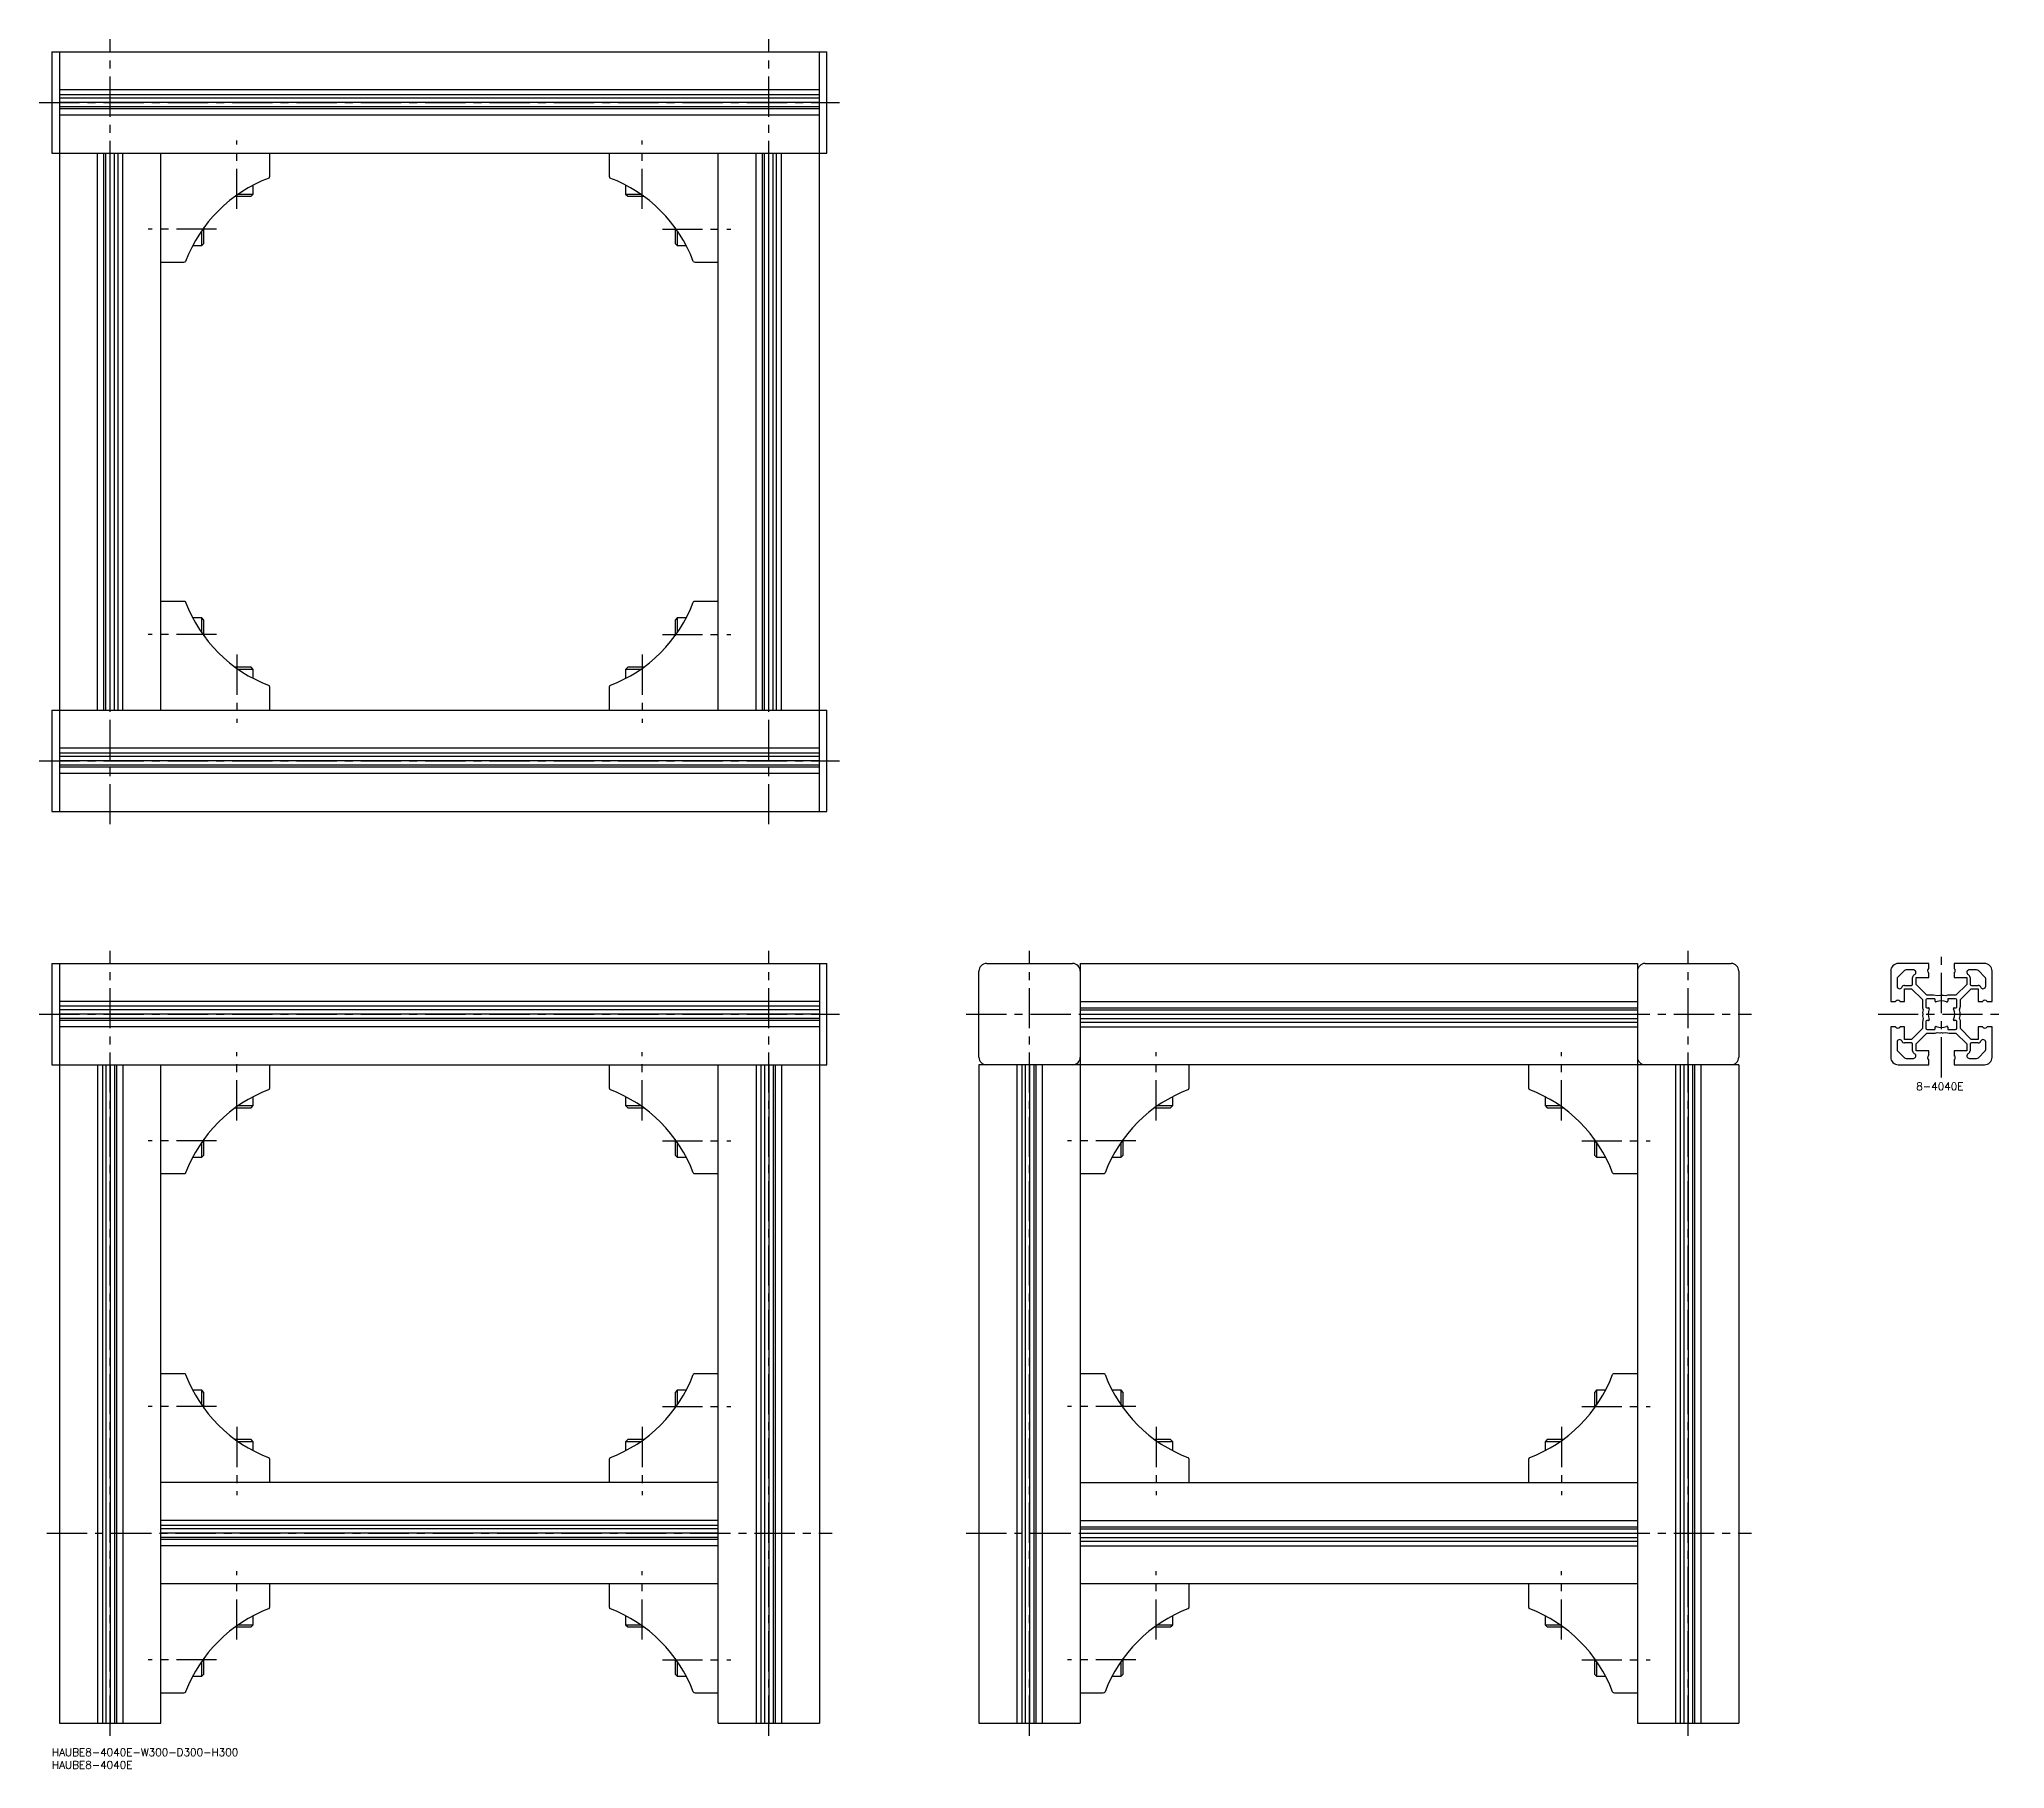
# Model space of a CAD drawing. Extents: x -5 to 771, y -8 to 675.
import ezdxf

# ---------------------------------------------------------------- set-up
doc = ezdxf.new("R2010")
doc.units = 0
doc.header["$LTSCALE"] = 0.5
doc.linetypes.add('CENTER', pattern=[50.8, 31.75, -6.35, 6.35, -6.35])
for name, color, linetype in [('MSM_CENTER', 1, 'CENTER'), ('MSM_CONTINUOUS', 7, 'CONTINUOUS'), ('MSM_PART_NUMBER', 7, 'CONTINUOUS')]:
    doc.layers.add(name, color=color, linetype=linetype)
doc.styles.get("Standard").update_dxf_attribs({"font": 'txt.shx', "height": 3, "bigfont": 'bigfont.shx'})

# ---------------------------------------------------------------- blocks, each defined once
blk = doc.blocks.new('*U8')
at = {"layer": 'MSM_PART_NUMBER'}
blk.add_text('HAUBE8-4040E-W300-D300-H300', height=3, dxfattribs=at).set_placement((0, -3))
blk = doc.blocks.new('*U9')
at = {"layer": 'MSM_PART_NUMBER'}
blk.add_text('HAUBE8-4040E', height=3, dxfattribs=at).set_placement((0, -8))
blk = doc.blocks.new('*U10')
at = {"layer": 'MSM_PART_NUMBER'}
blk.add_text('8-4040E', height=3, dxfattribs=at).set_placement((736.07, 259.97))

msp = doc.modelspace()

# ---------------------------------------------------------------- linework, layer by layer
at = {"layer": 'MSM_CENTER'}
for p, q in [((23, 365), (23, 675)), ((283, 365), (283, 675)), ((-5, 650), (311, 650)), ((73, 608), (73, 635)), ((233, 608), (233, 635)), ((65, 600), (38, 600)), ((241, 600), (268, 600)), ((65, 440), (38, 440)), ((241, 440), (268, 440)), ((73, 432), (73, 405)), ((233, 432), (233, 405)), ((-5, 390), (311, 390)), ((23, 5), (23, 315)), ((283, 5), (283, 315)), ((386, 5), (386, 315)), ((646, 5), (646, 315)), ((746, 265), (746, 315)), ((-5, 290), (311, 290)), ((361, 290), (671, 290)), ((721, 290), (771, 290)), ((73, 248), (73, 275)), ((233, 248), (233, 275)), ((436, 248), (436, 275)), ((596, 248), (596, 275)), ((65, 240), (38, 240)), ((241, 240), (268, 240)), ((428, 240), (401, 240)), ((604, 240), (631, 240)), ((65, 135), (38, 135)), ((241, 135), (268, 135)), ((428, 135), (401, 135)), ((604, 135), (631, 135)), ((73, 127), (73, 100)), ((233, 127), (233, 100)), ((436, 127), (436, 100)), ((596, 127), (596, 100)), ((-2, 85), (308, 85)), ((361, 85), (671, 85)), ((73, 43), (73, 70)), ((233, 43), (233, 70)), ((436, 43), (436, 70)), ((596, 43), (596, 70)), ((65, 35), (38, 35)), ((241, 35), (268, 35)), ((428, 35), (401, 35)), ((604, 35), (631, 35))]:
    msp.add_line(p, q, dxfattribs=at)
at = {"layer": 'MSM_CONTINUOUS'}
for p, q in [((0, 670), (306, 670)), ((0, 670), (0, 630)), ((3, 670), (3, 370)), ((303, 370), (303, 670)), ((306, 630), (306, 670)), ((303, 655), (3, 655)), ((303, 653.11), (3, 653.11)), ((303, 651.7), (3, 651.7)), ((303, 650), (3, 650)), ((303, 648.3), (3, 648.3)), ((303, 647.52), (3, 647.52)), ((303, 645), (3, 645)), ((0, 630), (306, 630)), ((18, 410), (18, 630)), ((20.52, 410), (20.52, 630)), ((21.3, 410), (21.3, 630)), ((23, 410), (23, 630)), ((24.7, 410), (24.7, 630)), ((26.11, 410), (26.11, 630)), ((28, 410), (28, 630)), ((43, 410), (43, 630)), ((86, 620.91), (86, 630)), ((220, 630), (220, 620.91)), ((263, 410), (263, 630)), ((278, 410), (278, 630)), ((280.52, 410), (280.52, 630)), ((281.3, 410), (281.3, 630)), ((283, 410), (283, 630)), ((284.7, 410), (284.7, 630)), ((286.11, 410), (286.11, 630)), ((288, 410), (288, 630)), ((73.61, 613.87), (79.5, 613.87)), ((78.63, 613), (79.5, 613.87)), ((79.5, 613.87), (79.5, 617.42)), ((226.5, 617.42), (226.5, 613.87)), ((226.5, 613.87), (227.37, 613)), ((226.5, 613.87), (232.39, 613.87)), ((72.39, 613), (78.63, 613)), ((227.37, 613), (233.61, 613)), ((59.13, 593.5), (59.13, 599.39)), ((60, 594.37), (60, 600.61)), ((246, 600.61), (246, 594.37)), ((246.87, 599.39), (246.87, 593.5)), ((55.58, 593.5), (59.13, 593.5)), ((59.13, 593.5), (60, 594.37)), ((246, 594.37), (246.87, 593.5)), ((246.87, 593.5), (250.42, 593.5)), ((43, 587), (52.09, 587)), ((253.91, 587), (263, 587)), ((52.09, 453), (43, 453)), ((263, 453), (253.91, 453)), ((59.13, 446.5), (55.58, 446.5)), ((60, 445.63), (59.13, 446.5)), ((59.13, 440.61), (59.13, 446.5)), ((60, 439.39), (60, 445.63)), ((246.87, 446.5), (246, 445.63)), ((246, 445.63), (246, 439.39)), ((250.42, 446.5), (246.87, 446.5)), ((246.87, 446.5), (246.87, 440.61)), ((78.63, 427), (72.39, 427)), ((79.5, 426.13), (78.63, 427)), ((227.37, 427), (226.5, 426.13)), ((233.61, 427), (227.37, 427)), ((79.5, 426.13), (73.61, 426.13)), ((79.5, 422.58), (79.5, 426.13)), ((86, 410), (86, 419.09)), ((220, 419.09), (220, 410)), ((226.5, 426.13), (226.5, 422.58)), ((232.39, 426.13), (226.5, 426.13)), ((0, 410), (306, 410)), ((0, 410), (0, 370)), ((306, 370), (306, 410)), ((303, 395), (3, 395)), ((303, 393.11), (3, 393.11)), ((303, 391.7), (3, 391.7)), ((303, 390), (3, 390)), ((303, 388.3), (3, 388.3)), ((303, 387.52), (3, 387.52)), ((303, 385), (3, 385)), ((0, 370), (306, 370)), ((0, 310), (306, 310)), ((0, 310), (0, 270)), ((3, 310), (3, 10)), ((303, 310), (303, 10)), ((306, 270), (306, 310)), ((366, 273), (366, 307)), ((369, 310), (403, 310)), ((406, 310), (406, 10)), ((406, 310), (626, 310)), ((626, 310), (626, 10)), ((629, 310), (663, 310)), ((666, 307), (666, 273)), ((726, 307), (726, 295)), ((728.5, 303.91), (728.5, 301.05)), ((731.39, 307.21), (728.79, 304.61)), ((741, 310), (729, 310)), ((734.95, 307.5), (732.09, 307.5)), ((734.65, 301.85), (734.65, 304.5)), ((736, 301.77), (736, 304.5)), ((736, 304.5), (741, 304.5)), ((741, 308.22), (741, 310)), ((741, 304.5), (741, 306.18)), ((763, 310), (751, 310)), ((751, 310), (751, 308.22)), ((751, 306.18), (751, 304.5)), ((751, 304.5), (756, 304.5)), ((756, 304.5), (756, 301.77)), ((759.91, 307.5), (757.05, 307.5)), ((757.35, 304.5), (757.35, 301.85)), ((763.21, 304.61), (760.61, 307.21)), ((763.5, 301.05), (763.5, 303.91)), ((766, 295), (766, 307)), ((303, 295), (3, 295)), ((406, 295), (626, 295)), ((726, 295), (727.78, 295)), ((729.82, 295), (731.5, 295)), ((731.5, 301.35), (734.15, 301.35)), ((731.5, 295), (731.5, 300)), ((731.5, 300), (734.23, 300)), ((734.23, 300), (738.5, 295.73)), ((740.27, 297.5), (736, 301.77)), ((738.5, 295.73), (738.5, 292.48)), ((739.9, 295.6), (739.9, 292.8)), ((742.89, 297.5), (740.27, 297.5)), ((743.2, 296.1), (740.4, 296.1)), ((744.3, 297.2), (742.89, 297.5)), ((743.5, 295.1), (743.5, 295.8)), ((745.35, 297.42), (744.3, 297.2)), ((746, 297.2), (745.71, 297.37)), ((746.29, 297.37), (746, 297.2)), ((747.7, 297.2), (746.65, 297.42)), ((748.48, 297.5), (747.7, 297.2)), ((751.73, 297.5), (748.48, 297.5)), ((748.5, 295.8), (748.5, 295.1)), ((751.6, 296.1), (748.8, 296.1)), ((756, 301.77), (751.73, 297.5)), ((752.1, 292.8), (752.1, 295.6)), ((753.5, 295.73), (757.77, 300)), ((753.5, 293.11), (753.5, 295.73)), ((757.77, 300), (760.5, 300)), ((757.85, 301.35), (760.5, 301.35)), ((760.5, 300), (760.5, 295)), ((760.5, 295), (762.18, 295)), ((764.22, 295), (766, 295)), ((303, 293.11), (3, 293.11)), ((303, 291.7), (3, 291.7)), ((303, 290), (3, 290)), ((303, 288.3), (3, 288.3)), ((303, 287.52), (3, 287.52)), ((406, 292.48), (626, 292.48)), ((406, 291.7), (626, 291.7)), ((406, 290), (626, 290)), ((406, 288.3), (626, 288.3)), ((738.5, 292.48), (738.8, 291.7)), ((738.8, 288.3), (738.5, 286.89)), ((738.8, 291.7), (738.58, 290.65)), ((738.58, 289.35), (738.8, 288.3)), ((738.63, 290.29), (738.8, 290)), ((738.8, 290), (738.63, 289.71)), ((739.9, 287.2), (739.9, 284.4)), ((740.2, 292.5), (740.9, 292.5)), ((740.9, 287.5), (740.2, 287.5)), ((751.1, 292.5), (751.8, 292.5)), ((751.8, 287.5), (751.1, 287.5)), ((752.1, 284.4), (752.1, 287.2)), ((753.2, 291.7), (753.5, 293.11)), ((753.42, 290.65), (753.2, 291.7)), ((753.2, 290), (753.37, 290.29)), ((753.37, 289.71), (753.2, 290)), ((753.2, 288.3), (753.42, 289.35)), ((753.5, 287.52), (753.2, 288.3)), ((753.5, 284.27), (753.5, 287.52)), ((303, 285), (3, 285)), ((406, 286.89), (626, 286.89)), ((406, 285), (626, 285)), ((726, 285), (726, 273)), ((727.78, 285), (726, 285)), ((731.5, 285), (729.82, 285)), ((731.5, 280), (731.5, 285)), ((734.23, 280), (731.5, 280)), ((738.5, 284.27), (734.23, 280)), ((736, 278.23), (740.27, 282.5)), ((738.5, 286.89), (738.5, 284.27)), ((740.27, 282.5), (743.52, 282.5)), ((740.4, 283.9), (743.2, 283.9)), ((743.5, 284.2), (743.5, 284.9)), ((743.52, 282.5), (744.3, 282.8)), ((744.3, 282.8), (745.35, 282.58)), ((745.71, 282.63), (746, 282.8)), ((746, 282.8), (746.29, 282.63)), ((746.65, 282.58), (747.7, 282.8)), ((747.7, 282.8), (749.11, 282.5)), ((748.5, 284.9), (748.5, 284.2)), ((748.8, 283.9), (751.6, 283.9)), ((749.11, 282.5), (751.73, 282.5)), ((751.73, 282.5), (756, 278.23)), ((757.77, 280), (753.5, 284.27)), ((760.5, 280), (757.77, 280)), ((762.18, 285), (760.5, 285)), ((760.5, 285), (760.5, 280)), ((766, 285), (764.22, 285)), ((766, 273), (766, 285)), ((728.5, 278.95), (728.5, 276.09)), ((728.79, 275.39), (731.39, 272.79)), ((734.15, 278.65), (731.5, 278.65)), ((732.09, 272.5), (734.95, 272.5)), ((734.65, 275.5), (734.65, 278.15)), ((736, 275.5), (736, 278.23)), ((741, 275.5), (736, 275.5)), ((741, 273.82), (741, 275.5)), ((741, 270), (741, 271.78)), ((756, 275.5), (751, 275.5)), ((751, 275.5), (751, 273.82)), ((751, 271.78), (751, 270)), ((756, 278.23), (756, 275.5)), ((757.05, 272.5), (759.91, 272.5)), ((757.35, 278.15), (757.35, 275.5)), ((760.5, 278.65), (757.85, 278.65)), ((760.61, 272.79), (763.21, 275.39)), ((763.5, 276.09), (763.5, 278.95)), ((0, 270), (306, 270)), ((18, 270), (18, 10)), ((19.89, 270), (19.89, 10)), ((21.3, 270), (21.3, 10)), ((23, 270), (23, 10)), ((24.7, 270), (24.7, 10)), ((25.48, 270), (25.48, 10)), ((28, 270), (28, 10)), ((43, 10), (43, 270)), ((86, 260.91), (86, 270)), ((220, 270), (220, 260.91)), ((263, 10), (263, 270)), ((278, 270), (278, 10)), ((279.89, 270), (279.89, 10)), ((281.3, 270), (281.3, 10)), ((283, 270), (283, 10)), ((284.7, 270), (284.7, 10)), ((285.48, 270), (285.48, 10)), ((288, 270), (288, 10)), ((666, 270), (366, 270)), ((366, 270), (366, 10)), ((381, 270), (381, 10)), ((382.89, 270), (382.89, 10)), ((384.3, 270), (384.3, 10)), ((386, 270), (386, 10)), ((387.7, 270), (387.7, 10)), ((388.48, 270), (388.48, 10)), ((391, 270), (391, 10)), ((449, 260.91), (449, 270)), ((583, 270), (583, 260.91)), ((641, 270), (641, 10)), ((642.89, 270), (642.89, 10)), ((644.3, 270), (644.3, 10)), ((646, 270), (646, 10)), ((647.7, 270), (647.7, 10)), ((648.48, 270), (648.48, 10)), ((651, 270), (651, 10)), ((666, 270), (666, 10)), ((729, 270), (741, 270)), ((751, 270), (763, 270)), ((79.5, 253.87), (79.5, 257.42)), ((226.5, 257.42), (226.5, 253.87)), ((442.5, 253.87), (442.5, 257.42)), ((589.5, 257.42), (589.5, 253.87)), ((72.39, 253), (78.63, 253)), ((73.61, 253.87), (79.5, 253.87)), ((78.63, 253), (79.5, 253.87)), ((226.5, 253.87), (227.37, 253)), ((226.5, 253.87), (232.39, 253.87)), ((227.37, 253), (233.61, 253)), ((435.39, 253), (441.63, 253)), ((436.61, 253.87), (442.5, 253.87)), ((441.63, 253), (442.5, 253.87)), ((589.5, 253.87), (590.37, 253)), ((589.5, 253.87), (595.39, 253.87)), ((590.37, 253), (596.61, 253)), ((60, 234.37), (60, 240.61)), ((246, 240.61), (246, 234.37)), ((423, 234.37), (423, 240.61)), ((609, 240.61), (609, 234.37)), ((55.58, 233.5), (59.13, 233.5)), ((59.13, 233.5), (59.13, 239.39)), ((59.13, 233.5), (60, 234.37)), ((246, 234.37), (246.87, 233.5)), ((246.87, 239.39), (246.87, 233.5)), ((246.87, 233.5), (250.42, 233.5)), ((418.58, 233.5), (422.13, 233.5)), ((422.13, 233.5), (422.13, 239.39)), ((422.13, 233.5), (423, 234.37)), ((609, 234.37), (609.87, 233.5)), ((609.87, 239.39), (609.87, 233.5)), ((609.87, 233.5), (613.42, 233.5)), ((43, 227), (52.09, 227)), ((253.91, 227), (263, 227)), ((406, 227), (415.09, 227)), ((616.91, 227), (626, 227)), ((52.09, 148), (43, 148)), ((263, 148), (253.91, 148)), ((415.09, 148), (406, 148)), ((626, 148), (616.91, 148)), ((59.13, 141.5), (55.58, 141.5)), ((60, 140.63), (59.13, 141.5)), ((59.13, 135.61), (59.13, 141.5)), ((60, 134.39), (60, 140.63)), ((246.87, 141.5), (246, 140.63)), ((246, 140.63), (246, 134.39)), ((250.42, 141.5), (246.87, 141.5)), ((246.87, 141.5), (246.87, 135.61)), ((422.13, 141.5), (418.58, 141.5)), ((423, 140.63), (422.13, 141.5)), ((422.13, 135.61), (422.13, 141.5)), ((423, 134.39), (423, 140.63)), ((609.87, 141.5), (609, 140.63)), ((609, 140.63), (609, 134.39)), ((613.42, 141.5), (609.87, 141.5)), ((609.87, 141.5), (609.87, 135.61)), ((78.63, 122), (72.39, 122)), ((79.5, 121.13), (73.61, 121.13)), ((79.5, 121.13), (78.63, 122)), ((79.5, 117.58), (79.5, 121.13)), ((227.37, 122), (226.5, 121.13)), ((226.5, 121.13), (226.5, 117.58)), ((232.39, 121.13), (226.5, 121.13)), ((233.61, 122), (227.37, 122)), ((441.63, 122), (435.39, 122)), ((442.5, 121.13), (436.61, 121.13)), ((442.5, 121.13), (441.63, 122)), ((442.5, 117.58), (442.5, 121.13)), ((590.37, 122), (589.5, 121.13)), ((589.5, 121.13), (589.5, 117.58)), ((595.39, 121.13), (589.5, 121.13)), ((596.61, 122), (590.37, 122)), ((86, 105), (86, 114.09)), ((220, 114.09), (220, 105)), ((449, 105), (449, 114.09)), ((583, 114.09), (583, 105)), ((263, 105), (43, 105)), ((406, 105), (626, 105)), ((263, 90), (43, 90)), ((263, 88.11), (43, 88.11)), ((263, 86.7), (43, 86.7)), ((406, 90), (626, 90)), ((406, 87.48), (626, 87.48)), ((406, 86.7), (626, 86.7)), ((263, 85), (43, 85)), ((263, 83.3), (43, 83.3)), ((263, 82.52), (43, 82.52)), ((263, 80), (43, 80)), ((406, 85), (626, 85)), ((406, 83.3), (626, 83.3)), ((406, 81.89), (626, 81.89)), ((406, 80), (626, 80)), ((263, 65), (43, 65)), ((86, 55.91), (86, 65)), ((220, 65), (220, 55.91)), ((626, 65), (406, 65)), ((449, 55.91), (449, 65)), ((583, 65), (583, 55.91)), ((72.39, 48), (78.63, 48)), ((73.61, 48.87), (79.5, 48.87)), ((78.63, 48), (79.5, 48.87)), ((79.5, 48.87), (79.5, 52.42)), ((226.5, 52.42), (226.5, 48.87)), ((226.5, 48.87), (227.37, 48)), ((226.5, 48.87), (232.39, 48.87)), ((227.37, 48), (233.61, 48)), ((435.39, 48), (441.63, 48)), ((436.61, 48.87), (442.5, 48.87)), ((441.63, 48), (442.5, 48.87)), ((442.5, 48.87), (442.5, 52.42)), ((589.5, 52.42), (589.5, 48.87)), ((589.5, 48.87), (590.37, 48)), ((589.5, 48.87), (595.39, 48.87)), ((590.37, 48), (596.61, 48)), ((59.13, 28.5), (59.13, 34.39)), ((60, 29.37), (60, 35.61)), ((246, 35.61), (246, 29.37)), ((246.87, 34.39), (246.87, 28.5)), ((422.13, 28.5), (422.13, 34.39)), ((423, 29.37), (423, 35.61)), ((609, 35.61), (609, 29.37)), ((609.87, 34.39), (609.87, 28.5)), ((55.58, 28.5), (59.13, 28.5)), ((59.13, 28.5), (60, 29.37)), ((246, 29.37), (246.87, 28.5)), ((246.87, 28.5), (250.42, 28.5)), ((418.58, 28.5), (422.13, 28.5)), ((422.13, 28.5), (423, 29.37)), ((609, 29.37), (609.87, 28.5)), ((609.87, 28.5), (613.42, 28.5)), ((43, 22), (52.09, 22)), ((253.91, 22), (263, 22)), ((406, 22), (415.09, 22)), ((616.91, 22), (626, 22)), ((3, 10), (43, 10)), ((263, 10), (303, 10)), ((366, 10), (406, 10)), ((626, 10), (666, 10))]:
    msp.add_line(p, q, dxfattribs=at)
for centre, radius, start, end in [((85, 620.91), 1, 315, 0), ((221, 620.91), 1, 180, 225), ((105.78, 567.22), 56.67, 110.7505, 159.2495), ((200.22, 567.22), 56.67, 20.7505, 69.2495), ((52.09, 588), 1, 270, 315), ((253.91, 588), 1, 225, 270), ((52.09, 452), 1, 45, 90), ((105.78, 472.78), 56.67, 200.7505, 249.2495), ((200.22, 472.78), 56.67, 290.7505, 339.2495), ((253.91, 452), 1, 90, 135), ((85, 419.09), 1, 0, 45), ((221, 419.09), 1, 135, 180), ((369, 307), 3, 90, 180), ((403, 307), 3, 0, 90), ((629, 307), 3, 90, 180), ((663, 307), 3, 0, 90), ((729, 307), 3, 90, 180), ((729.5, 303.91), 1, 135, 180), ((732.09, 306.5), 1, 90, 135), ((735.85, 304.5), 1.2, 110.10645, 180), ((734.95, 306.5), 1, 299.17518, 90), ((741.5, 307.2), 1, 127.97987, 232.02013), ((740.7, 308.22), 0.3, 307.97987, 0), ((740.7, 306.18), 0.3, 0, 52.02013), ((751.3, 308.22), 0.3, 180, 232.02013), ((751.3, 306.18), 0.3, 127.97987, 180), ((750.5, 307.2), 1, 307.97987, 52.02013), ((757.05, 306.5), 1, 90, 240.82482), ((756.15, 304.5), 1.2, 0, 69.89355), ((759.91, 306.5), 1, 45, 90), ((763, 307), 3, 0, 90), ((762.5, 303.91), 1, 0, 45), ((727.78, 295.3), 0.3, 270, 322.02013), ((728.8, 294.5), 1, 37.97987, 142.02013), ((729.5, 301.05), 1, 180, 330.82482), ((729.82, 295.3), 0.3, 217.97987, 270), ((731.5, 300.15), 1.2, 90, 159.89355), ((734.15, 301.85), 0.5, 270, 0), ((740.4, 295.6), 0.5, 90, 180), ((743.2, 295.8), 0.3, 0, 90), ((743.8, 295.1), 0.3, 180, 293.35307), ((746, 290), 5.25, 66.64691, 113.35309), ((745.46, 296.94), 0.5, 60, 102), ((746.54, 296.94), 0.5, 78, 120), ((748.2, 295.1), 0.3, 246.64691, 0), ((748.8, 295.8), 0.3, 90, 180), ((751.6, 295.6), 0.5, 0, 90), ((757.85, 301.85), 0.5, 180, 270), ((760.5, 300.15), 1.2, 20.10645, 90), ((762.5, 301.05), 1, 209.17518, 0), ((762.18, 295.3), 0.3, 270, 322.02013), ((763.2, 294.5), 1, 37.97987, 142.02013), ((764.22, 295.3), 0.3, 217.97987, 270), ((739.06, 290.54), 0.5, 168, 210), ((739.06, 289.46), 0.5, 150, 192), ((740.2, 292.8), 0.3, 180, 270), ((740.2, 287.2), 0.3, 90, 180), ((746, 290), 5.25, 156.64691, 203.35309), ((740.9, 292.2), 0.3, 336.64691, 90), ((740.9, 287.8), 0.3, 270, 23.35307), ((751.1, 292.2), 0.3, 90, 203.35309), ((751.1, 287.8), 0.3, 156.64691, 270), ((746, 290), 5.25, 336.64691, 23.35309), ((751.8, 292.8), 0.3, 270, 0), ((751.8, 287.2), 0.3, 0, 90), ((752.94, 290.54), 0.5, 330, 12), ((752.94, 289.46), 0.5, 348, 30), ((727.78, 284.7), 0.3, 37.97987, 90), ((728.8, 285.5), 1, 217.97987, 322.02013), ((729.5, 278.95), 1, 29.17518, 180), ((729.82, 284.7), 0.3, 90, 142.02013), ((731.5, 279.85), 1.2, 200.10645, 270), ((740.4, 284.4), 0.5, 180, 270), ((743.2, 284.2), 0.3, 270, 0), ((743.8, 284.9), 0.3, 66.64691, 180), ((746, 290), 5.25, 246.64691, 293.35309), ((745.46, 283.06), 0.5, 258, 300), ((746.54, 283.06), 0.5, 240, 282), ((748.2, 284.9), 0.3, 0, 113.35309), ((748.8, 284.2), 0.3, 180, 270), ((751.6, 284.4), 0.5, 270, 0), ((760.5, 279.85), 1.2, 270, 339.89355), ((762.5, 278.95), 1, 0, 150.82482), ((762.18, 284.7), 0.3, 37.97987, 90), ((763.2, 285.5), 1, 217.97987, 322.02013), ((764.22, 284.7), 0.3, 90, 142.02013), ((369, 273), 3, 180, 270), ((403, 273), 3, 270, 0), ((629, 273), 3, 180, 270), ((663, 273), 3, 270, 0), ((729, 273), 3, 180, 270), ((729.5, 276.09), 1, 180, 225), ((732.09, 273.5), 1, 225, 270), ((734.15, 278.15), 0.5, 0, 90), ((735.85, 275.5), 1.2, 180, 249.89355), ((734.95, 273.5), 1, 270, 60.82482), ((741.5, 272.8), 1, 127.97987, 232.02013), ((740.7, 273.82), 0.3, 307.97987, 0), ((740.7, 271.78), 0.3, 0, 52.02013), ((751.3, 273.82), 0.3, 180, 232.02013), ((751.3, 271.78), 0.3, 127.97987, 180), ((750.5, 272.8), 1, 307.97987, 52.02013), ((757.05, 273.5), 1, 119.17518, 270), ((756.15, 275.5), 1.2, 290.10645, 0), ((757.85, 278.15), 0.5, 90, 180), ((759.91, 273.5), 1, 270, 315), ((763, 273), 3, 270, 0), ((762.5, 276.09), 1, 315, 0), ((105.78, 207.22), 56.67, 110.7505, 159.2495), ((85, 260.91), 1, 315, 0), ((221, 260.91), 1, 180, 225), ((200.22, 207.22), 56.67, 20.7505, 69.2495), ((468.78, 207.22), 56.67, 110.7505, 159.2495), ((448, 260.91), 1, 315, 0), ((584, 260.91), 1, 180, 225), ((563.22, 207.22), 56.67, 20.7505, 69.2495), ((52.09, 228), 1, 270, 315), ((253.91, 228), 1, 225, 270), ((415.09, 228), 1, 270, 315), ((616.91, 228), 1, 225, 270), ((52.09, 147), 1, 45, 90), ((105.78, 167.78), 56.67, 200.7505, 249.2495), ((200.22, 167.78), 56.67, 290.7505, 339.2495), ((253.91, 147), 1, 90, 135), ((415.09, 147), 1, 45, 90), ((468.78, 167.78), 56.67, 200.7505, 249.2495), ((563.22, 167.78), 56.67, 290.7505, 339.2495), ((616.91, 147), 1, 90, 135), ((85, 114.09), 1, 0, 45), ((221, 114.09), 1, 135, 180), ((448, 114.09), 1, 0, 45), ((584, 114.09), 1, 135, 180), ((105.78, 2.22), 56.67, 110.7505, 159.2495), ((85, 55.91), 1, 315, 0), ((221, 55.91), 1, 180, 225), ((200.22, 2.22), 56.67, 20.7505, 69.2495), ((468.78, 2.22), 56.67, 110.7505, 159.2495), ((448, 55.91), 1, 315, 0), ((584, 55.91), 1, 180, 225), ((563.22, 2.22), 56.67, 20.7505, 69.2495), ((52.09, 23), 1, 270, 315), ((253.91, 23), 1, 225, 270), ((415.09, 23), 1, 270, 315), ((616.91, 23), 1, 225, 270)]:
    msp.add_arc(centre, radius, start, end, dxfattribs=at)

# ---------------------------------------------------------------- block references
for name in ['*U10', '*U8', '*U9']:
    msp.add_blockref(name, (0, 0), dxfattribs=at)

doc.saveas('drawing.dxf')
